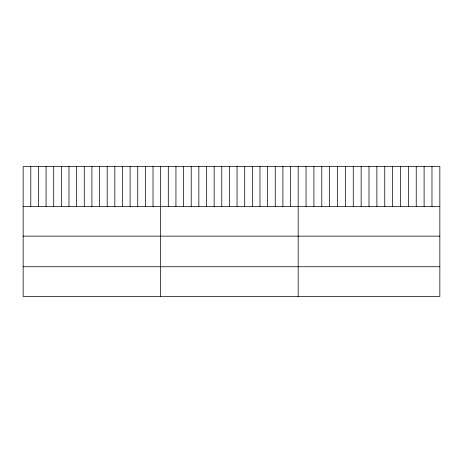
<?xml version="1.0" encoding="UTF-8"?>
<svg xmlns="http://www.w3.org/2000/svg" width="463" height="463" viewBox="0 0 463 463"><rect width="100%" height="100%" fill="white"/><g stroke="black" fill="none" stroke-linecap="round" stroke-linejoin="round"><path stroke-width="0.69" d="M439.85 206.434L439.85 296.453L23.15 296.453L23.15 166.547L439.85 166.547L439.85 206.434L23.15 206.434M23.15 236.142L439.85 236.142M23.15 266.746L439.85 266.746M431.979 166.547L431.979 206.434M424.108 166.547L424.108 206.434M416.237 166.547L416.237 206.434M408.366 166.547L408.366 206.434M400.495 166.547L400.495 206.434M392.624 166.547L392.624 206.434M384.753 166.547L384.753 206.434M376.882 166.547L376.882 206.434M369.011 166.547L369.011 206.434M361.14 166.547L361.14 206.434M353.269 166.547L353.269 206.434M345.398 166.547L345.398 206.434M337.527 166.547L337.527 206.434M329.656 166.547L329.656 206.434M321.785 166.547L321.785 206.434M313.914 166.547L313.914 206.434M306.043 166.547L306.043 206.434M298.172 166.547L298.172 296.453M290.532 166.547L290.532 206.434M282.893 166.547L282.893 206.434M275.254 166.547L275.254 206.434M267.614 166.547L267.614 206.434M259.974 166.547L259.974 206.434M252.335 166.547L252.335 206.434M244.696 166.547L244.696 206.434M237.056 166.547L237.056 206.434M229.416 166.547L229.416 206.434M221.777 166.547L221.777 206.434M214.137 166.547L214.137 206.434M206.498 166.547L206.498 206.434M198.859 166.547L198.859 206.434M191.219 166.547L191.219 206.434M183.579 166.547L183.579 206.434M175.94 166.547L175.94 206.434M168.3 166.547L168.3 206.434M160.661 166.547L160.661 296.453M153.021 166.547L153.021 206.434M145.382 166.547L145.382 206.434M137.743 166.547L137.743 206.434M130.103 166.547L130.103 206.434M122.463 166.547L122.463 206.434M114.824 166.547L114.824 206.434M107.184 166.547L107.184 206.434M99.545 166.547L99.545 206.434M91.906 166.547L91.906 206.434M84.266 166.547L84.266 206.434M76.627 166.547L76.627 206.434M68.987 166.547L68.987 206.434M61.347 166.547L61.347 206.434M53.708 166.547L53.708 206.434M46.068 166.547L46.068 206.434M38.429 166.547L38.429 206.434M30.79 166.547L30.79 206.434"/></g></svg>
